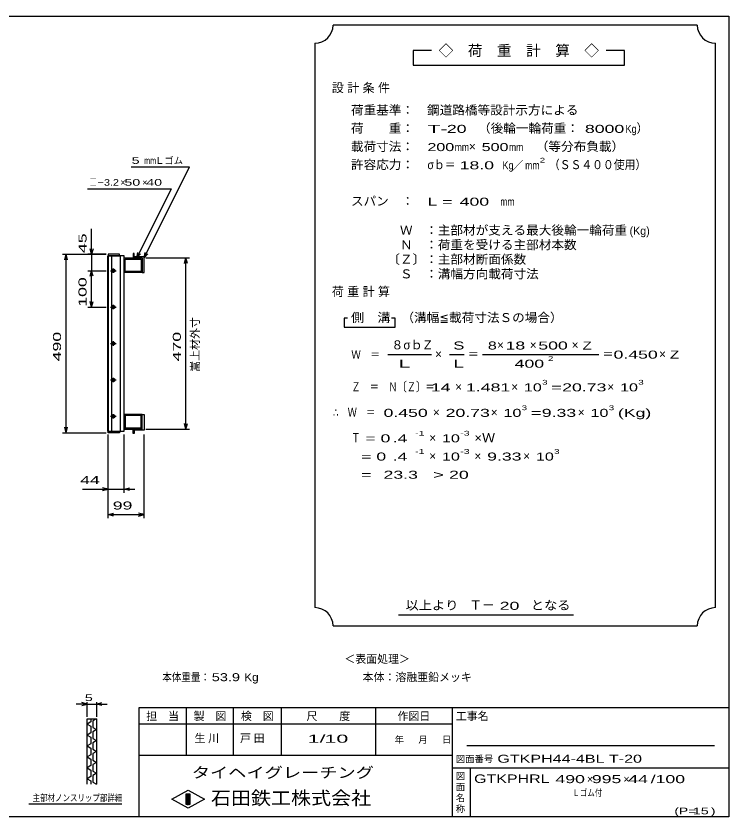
# Model space of a CAD drawing. Units: millimetres, scale not verified. Extents: x -1820 to 1736, y -1282 to 1048.
# Drawn here: x -222 to 1736, y -1152 to 1048 of the extents above; entities that cross this region are included whole.
import ezdxf
from ezdxf.enums import TextEntityAlignment as Align

# ---------------------------------------------------------------- set-up
doc = ezdxf.new("R2010")
doc.units = ezdxf.units.MM
doc.header["$LTSCALE"] = 10
for name, color, linetype, lineweight in [('0_2', 150, 'Continuous', 25), ('16', 3, 'Continuous', 25), ('22', 4, 'Continuous', 25), ('24', 2, 'Continuous', 25), ('32', 4, 'Continuous', 25)]:
    doc.layers.add(name, color=color, linetype=linetype, lineweight=lineweight)
doc.styles.add('ベクトル', font='')
doc.styles.get('ベクトル').set_extended_font_data('ベクトル')

msp = doc.modelspace()

# ---------------------------------------------------------------- linework, layer by layer
at = {"layer": '0_2'}
for p, q in [((-1724, 1048.5), (1736, 1048.5)), ((1736, 1048.5), (1736, -1151.5)), ((1736, -851.5), (116, -851.5)), ((116, -851.5), (116, -1151.5)), ((246, -851.5), (246, -981.5)), ((376, -981.5), (376, -851.5)), ((506, -851.5), (506, -981.5)), ((766, -981.5), (766, -851.5)), ((976, -851.5), (976, -1151.5)), ((976, -896.5), (116, -896.5)), ((1696, -956.5), (1016, -956.5)), ((116, -981.5), (976, -981.5)), ((976, -1016.5), (1736, -1016.5)), ((1026, -1151.5), (1026, -1016.5)), ((206, -1102.5), (251, -1077.5)), ((251, -1077.5), (296, -1102.5)), ((246, -1087.5), (256, -1087.5)), ((246, -1117.5), (246, -1087.5)), ((246, -1087.5), (248, -1087.5)), ((248, -1087.5), (248, -1117.5)), ((250, -1117.5), (250, -1087.5)), ((250, -1087.5), (252, -1087.5)), ((252, -1087.5), (252, -1117.5)), ((254, -1117.5), (254, -1087.5)), ((254, -1087.5), (256, -1087.5)), ((256, -1087.5), (256, -1117.5)), ((256, -1087.5), (256, -1117.5)), ((251, -1127.5), (206, -1102.5)), ((256, -1117.5), (246, -1117.5)), ((248, -1117.5), (250, -1117.5)), ((296, -1102.5), (251, -1127.5)), ((252, -1117.5), (254, -1117.5)), ((1736, -1151.5), (-1724, -1151.5))]:
    msp.add_line(p, q, dxfattribs=at)
at = {"layer": '16'}
for p, q in [((103, 396), (100, 396)), ((100, 396), (100, 384)), ((103, 387), (103, 396)), ((30.3, -91.5), (30.3, 389.5)), ((30.3, 389.5), (31, 389.5)), ((63, 394), (31, 394)), ((31, 394), (31, 389.5)), ((31, 389.5), (63, 389.5)), ((31, 389.5), (31, -91.5)), ((75, 389.5), (31, 389.5)), ((40.5, 389.5), (40.5, -91.5)), ((63, 389.5), (63, 394)), ((65.5, -91.5), (65.5, 389.5)), ((75, -91.5), (75, 389.5)), ((75, 384), (125, 384)), ((75, 344), (75, 384)), ((78.2, 380.8), (121.8, 380.8)), ((78.2, 347.2), (78.2, 380.8)), ((100, 384), (125, 384)), ((130, 387), (103, 387)), ((121.8, 380.8), (121.8, 347.2)), ((125, 384), (125, 344)), ((125, 384), (125, 344)), ((130, 344), (130, 387)), ((47.5, 352), (43.5, 352)), ((45.5, 355), (45.5, 343)), ((37.5, 349), (53.5, 349)), ((43.5, 346), (47.5, 346)), ((125, 344), (75, 344)), ((121.8, 347.2), (78.2, 347.2)), ((125, 344), (130, 344)), ((37.5, 249), (53.5, 249)), ((47.5, 252), (43.5, 252)), ((43.5, 246), (47.5, 246)), ((45.5, 255), (45.5, 243)), ((45.5, 155), (45.5, 143)), ((37.5, 149), (53.5, 149)), ((47.5, 152), (43.5, 152)), ((43.5, 146), (47.5, 146)), ((37.5, 49), (53.5, 49)), ((47.5, 52), (43.5, 52)), ((43.5, 46), (47.5, 46)), ((45.5, 55), (45.5, 43)), ((37.5, -51), (53.5, -51)), ((47.5, -48), (43.5, -48)), ((43.5, -54), (47.5, -54)), ((45.5, -45), (45.5, -57)), ((125, -46), (75, -46)), ((75, -46), (75, -86)), ((121.8, -49.2), (78.2, -49.2)), ((78.2, -49.2), (78.2, -82.8)), ((121.8, -82.8), (121.8, -49.2)), ((125, -86), (125, -46)), ((125, -46), (130, -46)), ((125, -86), (125, -46)), ((130, -46), (130, -89)), ((75, -86), (125, -86)), ((78.2, -82.8), (121.8, -82.8)), ((100, -98), (100, -86)), ((100, -86), (125, -86)), ((31, -91.5), (30.3, -91.5)), ((31, -91.5), (63, -91.5)), ((31, -96), (31, -91.5)), ((31, -91.5), (75, -91.5)), ((63, -96), (31, -96)), ((63, -91.5), (63, -96)), ((103, -98), (100, -98)), ((130, -89), (103, -89)), ((103, -89), (103, -98))]:
    msp.add_line(p, q, dxfattribs=at)
for centre, radius, start, end in [((43.5, 349), 3, 90, 270), ((45.5, 349), 4, 46.6, 133.4), ((47.5, 349), 3, 270, 90), ((45.5, 349), 4, 226.6, 313.4), ((43.5, 249), 3, 90, 270), ((45.5, 249), 4, 46.6, 133.4), ((45.5, 249), 4, 226.6, 313.4), ((47.5, 249), 3, 270, 90), ((43.5, 149), 3, 90, 270), ((45.5, 149), 4, 46.6, 133.4), ((45.5, 149), 4, 226.6, 313.4), ((47.5, 149), 3, 270, 90), ((43.5, 49), 3, 90, 270), ((45.5, 49), 4, 46.6, 133.4), ((45.5, 49), 4, 226.6, 313.4), ((47.5, 49), 3, 270, 90), ((43.5, -51), 3, 90, 270), ((45.5, -51), 4, 46.6, 133.4), ((45.5, -51), 4, 226.6, 313.4), ((47.5, -51), 3, 270, 90)]:
    msp.add_arc(centre, radius, start, end, dxfattribs=at)
at = {"layer": '22'}
for p, q in [((95, 634), (255, 634)), ((130, 384), (255, 634)), ((-25, 574), (205, 574)), ((110, 384), (205, 574)), ((-14, 394), (-14, 464)), ((-14, 394), (-18, 409)), ((-10, 409), (-14, 394)), ((110, 384), (113, 398.6)), ((130, 384), (133, 398.6)), ((-94, 394), (26, 394)), ((-88, 379), (-84, 394)), ((-80, 379), (-84, 394)), ((-84, -96), (-84, 394)), ((26, 394), (-24, 394)), ((-14, 394), (-14, 349)), ((110, 384), (120, 395)), ((130, 384), (140, 395)), ((135, 384), (255, 384)), ((241, 369), (245, 384)), ((249, 369), (245, 384)), ((245, -86), (245, 384)), ((-24, 349), (26, 349)), ((-18, 334), (-14, 349)), ((-10, 334), (-14, 349)), ((-14, 249), (-14, 349)), ((-14, 249), (-18, 264)), ((-14, 249), (-10, 264)), ((-24, 249), (26, 249)), ((-84, -96), (-88, -81)), ((-84, -96), (-80, -81)), ((135, -86), (255, -86)), ((245, -86), (241, -71)), ((245, -86), (249, -71)), ((-94, -96), (26, -96)), ((31, -261), (31, -101)), ((31, -331), (31, -101)), ((75, -261), (75, -101)), ((130, -331), (130, -101)), ((-39, -251), (31, -251)), ((31, -251), (16, -247)), ((16, -255), (31, -251)), ((31, -251), (75, -251)), ((75, -251), (90, -247)), ((90, -255), (75, -251)), ((75, -251), (105, -251)), ((31, -321), (46, -317)), ((46, -325), (31, -321)), ((31, -321), (130, -321)), ((130, -321), (115, -317)), ((115, -325), (130, -321))]:
    msp.add_line(p, q, dxfattribs=at)
at = {"layer": '24', "color": 4}
for p, q in [((1649, 1023.5), (649, 1023.5)), ((599, 973.5), (599, -576.5)), ((1699, -576.5), (1699, 973.5)), ((919, 953.5), (869, 953.5)), ((869, 953.5), (869, 913.5)), ((1449, 953.5), (1399, 953.5)), ((1449, 913.5), (1449, 953.5)), ((869, 913.5), (1449, 913.5)), ((689, 218.5), (679, 218.5)), ((679, 218.5), (679, 193.5)), ((819, 218.5), (809, 218.5)), ((819, 193.5), (819, 218.5)), ((679, 193.5), (819, 193.5)), ((799, 118.5), (919, 118.5)), ((969, 118.5), (1009, 118.5)), ((1059, 118.5), (1379, 118.5)), ((829, -596.5), (1309, -596.5)), ((649, -626.5), (1649, -626.5))]:
    msp.add_line(p, q, dxfattribs=at)
for centre, start, end in [((599, 1023.5), 270, 0), ((1699, 1023.5), 180, 270), ((599, -626.5), 0, 90), ((1699, -626.5), 90, 180)]:
    msp.add_arc(centre, 50, start, end, dxfattribs=at)
at = {"layer": '32'}
for p, q in [((-26, -841.5), (-56, -841.5)), ((-26, -841.5), (-41, -837.5)), ((-41, -845.5), (-26, -841.5)), ((-26, -876.5), (-26, -836.5)), ((-26, -841.5), (-1, -841.5)), ((-1, -836.5), (-1, -876.5)), ((-1, -841.5), (14, -837.5)), ((14, -845.5), (-1, -841.5)), ((-1, -841.5), (29, -841.5)), ((-26, -881.5), (-1, -881.5)), ((-26, -1061.5), (-26, -881.5)), ((-16, -890.5), (-26, -896.5)), ((-26, -896.5), (-16, -902.5)), ((-16, -881.5), (-16, -890.5)), ((-1, -881.5), (-11, -887.5)), ((-11, -887.5), (-11, -905.5)), ((-1, -881.5), (-1, -1061.5)), ((-16, -920.5), (-26, -926.5)), ((-16, -902.5), (-16, -920.5)), ((-11, -905.5), (-1, -911.5)), ((-1, -911.5), (-11, -917.5)), ((-11, -917.5), (-11, -935.5)), ((-26, -926.5), (-16, -932.5)), ((-16, -932.5), (-16, -950.5)), ((-11, -935.5), (-1, -941.5)), ((-1, -941.5), (-11, -947.5)), ((-16, -950.5), (-26, -956.5)), ((-26, -956.5), (-16, -962.5)), ((-16, -962.5), (-16, -980.5)), ((-11, -947.5), (-11, -965.5)), ((-11, -965.5), (-1, -971.5)), ((-16, -980.5), (-26, -986.5)), ((-26, -986.5), (-16, -992.5)), ((-1, -971.5), (-11, -977.5)), ((-11, -977.5), (-11, -995.5)), ((-16, -1010.5), (-26, -1016.5)), ((-16, -992.5), (-16, -1010.5)), ((-11, -995.5), (-1, -1001.5)), ((-1, -1001.5), (-11, -1007.5)), ((-11, -1007.5), (-11, -1025.5)), ((-26, -1016.5), (-16, -1022.5)), ((-16, -1022.5), (-16, -1040.5)), ((-11, -1025.5), (-1, -1031.5)), ((-1, -1031.5), (-11, -1037.5)), ((-16, -1040.5), (-26, -1046.5)), ((-26, -1046.5), (-16, -1052.5)), ((-16, -1052.5), (-16, -1061.5)), ((-11, -1037.5), (-11, -1055.5)), ((-11, -1055.5), (-1, -1061.5)), ((69, -1116.5), (-186, -1116.5))]:
    msp.add_line(p, q, dxfattribs=at)

# ---------------------------------------------------------------- texts
at = {"layer": '0_2', "style": 'ベクトル'}
for s, height, p in [('担\u3000当', 21.99, (136, -874.5)), ('製\u3000図', 21.99, (266, -874.5)), ('検\u3000図', 21.99, (396, -874.5)), ('尺\u3000\u3000度', 21.99, (576, -874.5)), ('作図日', 21.99, (826, -874.5)), ('工事名', 21.99, (986, -874.5)), ('年', 18.3, (818, -939)), ('月', 18.3, (883, -939)), ('日', 18.3, (948, -939)), ('図面番号', 18.33, (986, -992)), ('図', 18.3, (986, -1039)), ('面', 18.3, (986, -1069)), ('名', 18.3, (986, -1099)), ('称', 18.3, (986, -1129))]:
    msp.add_text(s, height=height, dxfattribs=at).set_placement(p, align=Align.MIDDLE_LEFT)
at = {"layer": '0_2', "color": 222, "style": 'ベクトル'}
for s, height, width, p in [('タイヘイグレーチング', 29.33, 1.25, (261, -1029.5)), ('石田鉄工株式会社', 36.66, 1.1, (313.5, -1099.5))]:
    msp.add_text(s, height=height, dxfattribs=dict(at, width=width)).set_placement(p, align=Align.MIDDLE_LEFT)
at = {"layer": '22', "color": 2, "style": 'ベクトル'}
for s, height, width, p in [(' 5 ', 18.33, 1.6, (85, 651.5)), ('mm', 18.33, 0.75, (130, 651.5)), ('□－', 18.33, 0.8, (-20, 591.5)), ('3.2', 18.33, 1.2, (20, 591.5)), (' 50 ', 18.33, 1.6, (65, 591.5)), (' 40 ', 18.33, 1.6, (125, 591.5)), (' 44 ', 21.99, 1.65, (-59, -226)), (' 99 ', 21.99, 1.65, (30.5, -296)), ('本体重量：', 21.99, 0.85, (180, -767.5)), (' 53.9', 21.99, 1.35, (305, -767.5)), ('Kg', 21.99, 1.1, (405, -767.5)), ('1/', 21.99, 2, (579, -936.5)), (' 10 ', 21.99, 2, (609, -936.5)), ('GTKPH44-4BL T-20', 21.99, 1.5, (1100, -991.5)), ('GTKPHRL', 23.46, 1.4, (1036, -1046.5)), (' 490 ', 21.99, 1.65, (1246, -1047.5)), (' 995 ', 21.99, 1.65, (1346, -1047.5)), (' 44 ', 21.99, 1.65, (1446, -1047.5)), ('/', 22, 1.65, (1521, -1047.5)), (' 100 ', 21.99, 1.65, (1521, -1047.5)), ('Ｌゴム付', 18.33, 0.8, (1306, -1085)), ('(P=', 18.33, 1.55, (1586, -1135)), (' 15 ', 18.33, 1.6, (1626, -1135)), (')', 18.3, 1.6, (1686, -1135))]:
    msp.add_text(s, height=height, dxfattribs=dict(at, width=width)).set_placement(p, align=Align.MIDDLE_LEFT)
for s, height, p in [('Ｌゴム', 18.33, (160, 651.5)), ('×', 18.3, (65, 591.5)), ('×', 18.3, (125, 591.5)), ('＜表面処理＞', 21.99, (680, -717.5)), ('本体：', 21.99, (730, -767.5)), ('溶融亜鉛メッキ', 21.99, (820, -767.5)), ('×', 22, (1346, -1047.5)), ('×', 22, (1446, -1047.5))]:
    msp.add_text(s, height=height, dxfattribs=at).set_placement(p, align=Align.MIDDLE_LEFT)
at = {"layer": '22', "color": 2, "style": 'ベクトル', "width": 1.65}
for s, p in [(' 45 ', (-39, 384)), (' 100 ', (-39, 236.5)), (' 490 ', (-109, 86.5)), (' 470 ', (220, 86.5))]:
    msp.add_text(s, height=21.99, rotation=90, dxfattribs=at).set_placement(p, align=Align.MIDDLE_LEFT)
at = {"layer": '22', "color": 2, "style": 'ベクトル'}
msp.add_text('嵩上材外寸', height=21.99, rotation=90, dxfattribs=at).set_placement((270, 71.5), align=Align.MIDDLE_LEFT)
at = {"layer": '22', "color": 2, "char_height": 21.99, "attachment_point": 4, "style": 'ベクトル'}
for s, insert in [('\\T1.25;生川\u3000', (268.5, -936.5)), ('\\T1.25;戸田', (393.5, -936.5))]:
    msp.add_mtext(s, dxfattribs=dict(at, insert=insert))
at = {"layer": '24', "style": 'ベクトル'}
for s, height, p in [('◇\u3000荷\u3000重\u3000計\u3000算\u3000◇', 29.33, (939, 953.5)), ('）', 24.2, (1482, 740)), ('×', 24.2, (1022, 690)), ('／', 22, (1141.5, 638.5)), ('(Kg)', 21.99, (1463, 458.5)), ('８', 24.2, (809, 145)), ('σｂ', 24.19, (842, 145)), ('Ｚ', 24.2, (892, 145)), ('×', 24.2, (1099, 145)), ('×', 24.2, (1189, 145)), ('×', 24.2, (1304, 145)), ('×', 24.2, (929, 120)), ('×', 24.2, (1544, 120)), ('×', 24.2, (984, 30)), ('×', 24.2, (1138, 30)), ('×', 24.2, (1402, 30)), ('×', 24.2, (923, -40)), ('×', 24.2, (1082, -40)), ('×', 24.2, (1321, -40)), ('×', 24.2, (913, -110)), ('×', 24.2, (913, -160)), ('×', 24.2, (1037, -160)), ('×', 24.2, (1171, -160)), ('Ｔ－', 25.66, (1023, -569))]:
    msp.add_text(s, height=height, dxfattribs=at).set_placement(p, align=Align.MIDDLE_LEFT)
for s, height, width, p in [('荷重基準：\u3000', 24.19, 1.05, (698, 790)), ('鋼道路橋等設計示方による', 24.19, 1.05, (907, 790)), ('荷\u3000\u3000重：\u3000', 24.19, 1.05, (698, 740)), ('T-', 21.99, 2, (908, 738.5)), (' 20 ', 21.99, 1.65, (948, 738.5)), ('（後輪一輪荷重：', 24.19, 1.05, (1047, 740)), (' 8000', 21.99, 1.65, (1327, 738.5)), ('Kg', 21.99, 0.85, (1452, 738.5)), ('載荷寸法：\u3000', 24.19, 1.05, (698, 690)), ('\u3000（等分布負載）', 24.19, 1.05, (1171, 690)), ('200', 21.99, 1.5, (908, 688.5)), ('mm', 21.99, 0.8, (983, 688.5)), ('500', 21.99, 1.5, (1057, 688.5)), ('mm', 21.99, 0.8, (1132, 688.5)), ('許容応力：\u3000', 24.19, 1.05, (698, 640)), ('σｂ＝', 24.19, 0.9, (908, 640)), (' 18.0', 21.99, 1.65, (983, 638.5)), ('Kg', 21.99, 0.85, (1114, 638.5)), ('mm', 21.99, 0.8, (1176.5, 638.5)), ('2', 13.2, 1.5, (1216.5, 652.5)), ('（ＳＳ４００使用）', 24.19, 0.9, (1241.5, 640)), ('スパン\u3000：\u3000', 24.19, 1.05, (698, 540)), ('L =', 21.99, 1.65, (908, 538.5)), (' 400 ', 21.99, 1.65, (983, 538.5)), ('mm', 21.99, 0.8, (1108, 538.5)), ('\u3000Ｗ\u3000：主部材が支える最大後輪一輪荷重', 24.19, 1.05, (798, 460)), ('\u3000Ｎ\u3000：荷重を受ける主部材本数', 24.19, 1.05, (798, 420)), ('〔Ｚ〕：主部材断面係数', 24.19, 1.05, (798, 380)), ('\u3000Ｓ\u3000：溝幅方向載荷寸法', 24.19, 1.05, (798, 340)), ('側\u3000溝', 24.19, 1.1, (698, 220)), ('\u3000（溝幅≦載荷寸法Ｓの場合）', 24.19, 1.05, (802, 220)), ('S', 22, 1.55, (979, 143.5)), ('8', 22, 1.5, (1074, 143.5)), (' 18 ', 21.99, 1.65, (1109, 143.5)), (' 500 ', 21.99, 1.65, (1199, 143.5)), ('Z', 22, 1.4, (1334, 143.5)), ('Ｗ\u3000＝', 21.99, 0.85, (699, 118.5)), ('＝', 24.2, 0.9, (1019, 120)), ('2', 13.2, 1.5, (1239, 107.5)), ('＝', 24.2, 0.9, (1389, 120)), ('0.450', 21.99, 1.65, (1419, 118.5)), ('Z', 22, 1.4, (1574, 118.5)), ('L', 22, 1.8, (979, 93.5)), (' 400 ', 21.99, 1.65, (1134, 93.5)), ('Ｚ\u3000＝\u3000Ｎ〔Ｚ〕＝', 24.19, 0.75, (699, 30)), ('3', 13.2, 1.5, (1223, 42.5)), ('3', 13.2, 1.5, (1487, 42.5)), (' 14 ', 21.99, 1.65, (904, 28.5)), ('1.481', 21.99, 1.65, (1014, 28.5)), ('10', 21.99, 1.5, (1173, 28.5)), ('=', 22, 1.7, (1248, 28.5)), ('20.73', 21.99, 1.65, (1278, 28.5)), ('10', 21.99, 1.5, (1437, 28.5)), ('3', 13.2, 1.5, (1167, -27.5)), ('3', 13.2, 1.5, (1406, -27.5)), ('∴\u3000Ｗ\u3000＝', 24.19, 0.75, (649, -40)), (' 0.450', 21.99, 1.65, (774, -41.5)), ('20.73', 21.99, 1.65, (958, -41.5)), ('10', 21.99, 1.5, (1117, -41.5)), ('=', 22, 1.7, (1192, -41.5)), ('9.33', 21.99, 1.65, (1222, -41.5)), ('10', 21.99, 1.5, (1356, -41.5)), ('(Kg)', 21.99, 1.65, (1431, -41.5)), ('Ｔ', 24.2, 0.75, (699, -110)), (' = 0', 21.99, 1.65, (724, -111.5)), (' .4 ', 21.99, 1.65, (799, -111.5)), ('-1', 13.2, 1.65, (874, -97.5)), ('10', 21.99, 1.5, (948, -111.5)), ('-3', 13.2, 1.65, (998, -97.5)), ('×Ｗ', 24.19, 1.1, (1037, -110)), ('  = 0', 21.99, 1.65, (699, -161.5)), (' .4 ', 21.99, 1.65, (799, -161.5)), ('-1', 13.2, 1.65, (874, -147.5)), ('10', 21.99, 1.5, (948, -161.5)), ('-3', 13.2, 1.65, (998, -147.5)), ('9.33', 21.99, 1.65, (1072, -161.5)), ('10', 21.99, 1.5, (1206, -161.5)), ('3', 13.2, 1.5, (1256, -147.5)), ('  =', 21.99, 1.65, (699, -211.5)), (' 23.3', 21.99, 1.65, (774, -211.5)), ('>', 22, 1.7, (924, -211.5)), (' 20 ', 21.99, 1.65, (954, -211.5)), ('以上より\u3000', 24.19, 1.1, (848, -570)), (' 20 ', 21.99, 1.65, (1093, -571.5)), ('となる', 24.19, 1.1, (1192, -570))]:
    msp.add_text(s, height=height, dxfattribs=dict(at, width=width)).set_placement(p, align=Align.MIDDLE_LEFT)
at = {"layer": '24', "attachment_point": 4, "style": 'ベクトル'}
for s, insert, char_height in [('\\T1.28;設計条件', (645.5, 850), 24.19), ('\\T1.28;荷重計算', (645.5, 290), 24.19), ('\\T1.5;\\W2;\\~L\\~', (804, 93.5), 21.99)]:
    msp.add_mtext(s, dxfattribs=dict(at, insert=insert, char_height=char_height))
at = {"layer": '32', "color": 2, "style": 'ベクトル'}
for s, width, p in [(' 5 ', 1.6, (-43.5, -824)), ('主部材ノンスリップ部詳細', 0.8, (-176, -1099))]:
    msp.add_text(s, height=18.33, dxfattribs=dict(at, width=width)).set_placement(p, align=Align.MIDDLE_LEFT)

doc.saveas('drawing.dxf')
